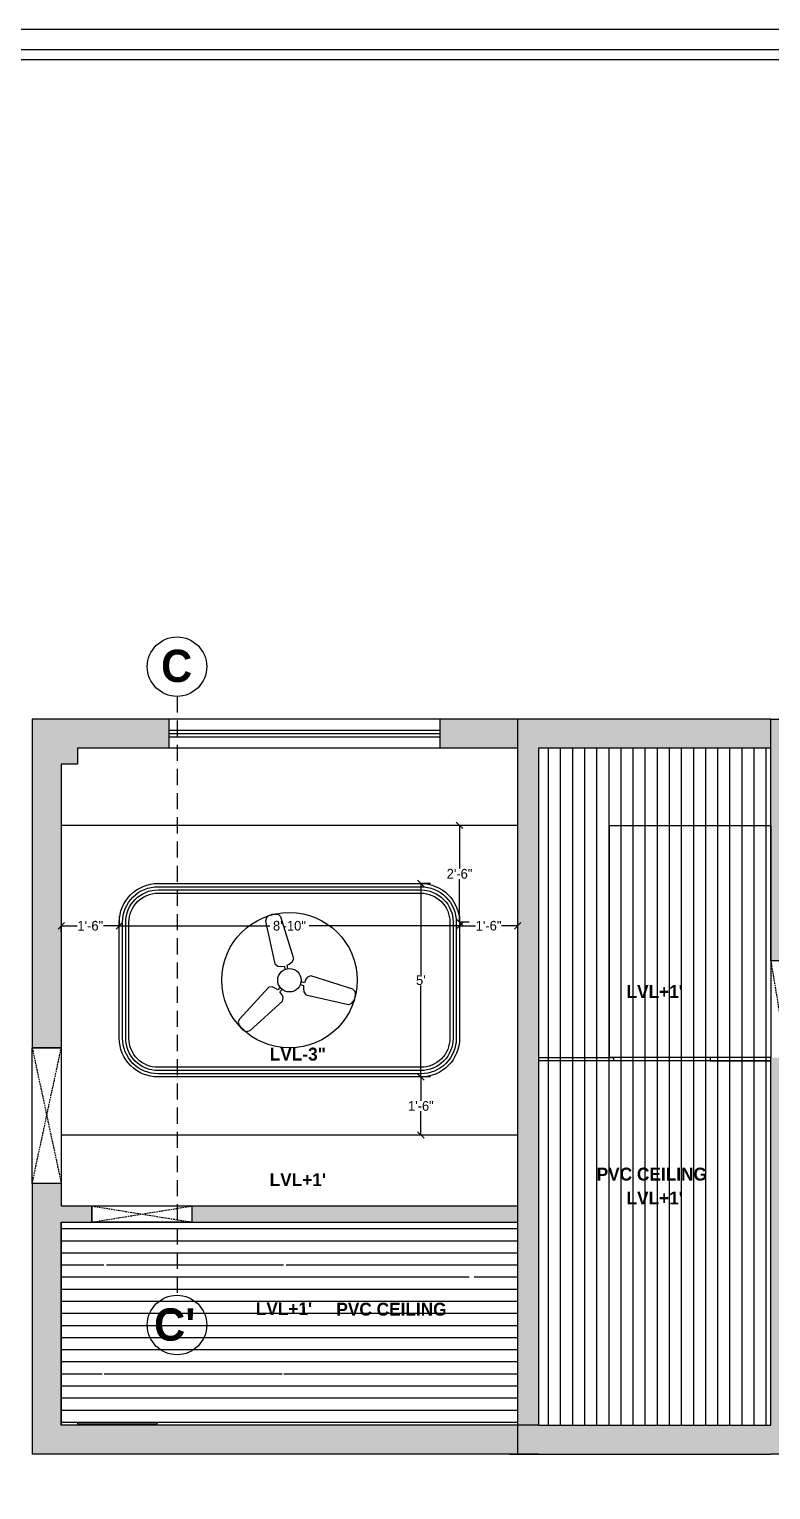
# Model space of a CAD drawing. Header units: inches. Extents: x 9636 to 21597, y -10243 to 557.
# Drawn here: x 16006.6 to 16236.5, y -8813.6 to -8360.8 of the extents above; entities that cross this region are included whole.
import ezdxf

# ---------------------------------------------------------------- set-up
doc = ezdxf.new("R2010")
doc.units = ezdxf.units.IN
doc.header["$MEASUREMENT"] = 0
doc.linetypes.add('DASHED', pattern=[0.75, 0.5, -0.25])
doc.layers.add('FURNI', color=140, linetype='Continuous', lineweight=18)
doc.layers.add('IEL-HATCH-002', color=7, linetype='Continuous')
doc.layers.add('THIET-BI', color=21, linetype='Continuous')
doc.styles.add('HEMI', font='stylu.ttf')
doc.styles.get("Standard").update_dxf_attribs({"font": 'arial.ttf'})
doc.dimstyles.get("Standard").update_dxf_attribs({"dimtxt": 0.18, "dimasz": 0.18, "dimexe": 0.18, "dimexo": 0.0625, "dimgap": 0.09, "dimtad": 0, "dimtih": 1, "dimtoh": 1, "dimdec": 0, "dimzin": 0, "dimdsep": 46, "dimlunit": 4, "dimtxsty": 'Standard', "dimcen": 0.09, "dimadec": 0, "dimazin": 0, "dimtfac": 1, "dimtdec": 0, "dimtofl": 0, "dimtmove": 0, "dimatfit": 3, "dimfxl": 1, "dimtolj": 1, "dimtzin": 0, "dimarcsym": 0})

# ---------------------------------------------------------------- blocks, each defined once
blk = doc.blocks.new('A$C1C43440E')
at = {"layer": 'THIET-BI', "color": 18, "true_color": 0x000000}
for p, q in [((172.3, 598), (152.8, 589.3)), ((191.8, 598.2), (172.3, 598)), ((207, 596.1), (191.8, 598.2)), ((143.8, 581.1), (139.5, 564.2)), ((139.5, 564.2), (187.9, 346)), ((152.8, 589.3), (143.8, 581.1)), ((217.6, 585.2), (207, 596.1)), ((283.9, 371.8), (217.6, 585.2)), ((187.9, 346), (202.2, 334.1)), ((202.2, 334.1), (215.2, 331.5)), ((215.2, 331.5), (234.9, 334.1)), ((234.9, 334.1), (240, 316.6)), ((249.5, 338.4), (260.9, 344.5)), ((254.3, 320.4), (249.5, 338.4)), ((260.9, 344.5), (276.4, 355.5)), ((276.4, 355.5), (283.9, 371.8)), ((155.8, 226), (4.2, 61.9)), ((173.7, 227.6), (155.8, 226)), ((191, 219.7), (173.7, 227.6)), ((215.1, 226), (202, 212.9)), ((316.5, 239.3), (334.4, 234.5)), ((338, 249.3), (320.3, 253.6)), ((334.4, 234.5), (334, 221.5)), ((345.6, 267.6), (338, 249.3)), ((354.4, 277.5), (345.6, 267.6)), ((371.8, 284), (354.4, 277.5)), ((585, 216.8), (371.8, 284)), ((61.4, 4.7), (226.1, 155.7)), ((202, 212.9), (191, 219.7)), ((213, 202.4), (225.6, 215.5)), ((225.1, 186.7), (213, 202.4)), ((229.3, 174.1), (225.1, 186.7)), ((226.1, 155.7), (229.3, 174.1)), ((334, 221.5), (335.9, 202.6)), ((335.9, 202.6), (346.1, 188)), ((346.1, 188), (564.1, 138.7)), ((578.9, 142.4), (588.3, 154.5)), ((597.5, 204.6), (585, 216.8)), ((588.3, 154.5), (597.8, 171.5)), ((600.1, 192.8), (597.5, 204.6)), ((597.8, 171.5), (600.1, 192.8)), ((564.1, 138.7), (578.9, 142.4)), ((4.2, 61.9), (0, 47.2)), ((0, 47.2), (5.8, 33)), ((5.8, 33), (15.7, 16.3)), ((15.7, 16.3), (33.1, 3.7)), ((33.1, 3.7), (44.6, 0)), ((44.6, 0), (61.4, 4.7))]:
    blk.add_line(p, q, dxfattribs=at)
blk.add_circle((262, 261.9), 60, dxfattribs=at)
blk = doc.blocks.new('3r')
blk.add_circle((6568.27, -1060.41), 21)
at = {"layer": 'THIET-BI', "xscale": 0.06069589590044594, "yscale": 0.06069589590044594, "zscale": 0.06069589590044594}
blk.add_blockref('A$C1C43440E', (6552.37, -1076.31), dxfattribs=at)
blk = doc.blocks.new('_Oblique')
at = {"color": 0, "linetype": 'ByBlock', "lineweight": -2}
blk.add_line((-0.5, -0.5), (0.5, 0.5), dxfattribs=at)
blk = doc.blocks.new('*D298')
at = {"color": 5, "lineweight": -2, "transparency": 16777216}
for p, q in [((16016.5, -8638.76), (16021.46, -8638.76)), ((16034.5, -8638.76), (16029.55, -8638.76))]:
    blk.add_line(p, q, dxfattribs=at)
at = {"color": 254, "lineweight": -2, "transparency": 16777216}
for p, q in [((16016.5, -8640.64), (16016.5, -8638.94)), ((16034.5, -8640.64), (16034.5, -8638.94))]:
    blk.add_line(p, q, dxfattribs=at)
at = {"layer": 'Defpoints', "color": 0, "transparency": 16777216}
for p in [(16016.5, -8637.64), (16016.5, -8638.76), (16034.5, -8637.64)]:
    blk.add_point(p, dxfattribs=at)
at = {"color": 5, "lineweight": -2, "transparency": 16777216, "xscale": 2, "yscale": 2, "zscale": 2, "rotation": 180}
blk.add_blockref('_Oblique', (16016.5, -8638.76), dxfattribs=at)
at = {"color": 5, "lineweight": -2, "transparency": 16777216, "xscale": 2, "yscale": 2, "zscale": 2}
blk.add_blockref('_Oblique', (16034.5, -8638.76), dxfattribs=at)
at = {"color": 5, "transparency": 16777216, "insert": (16025.5, -8638.76), "char_height": 3, "attachment_point": 5, "style": 'HEMI'}
blk.add_mtext('\\A1;1\'-6"', dxfattribs=at)
blk = doc.blocks.new('*D299')
at = {"color": 254, "lineweight": -2, "transparency": 16777216}
for p, q in [((16034.5, -8635.76), (16034.5, -8638.58)), ((16140, -8635.76), (16140, -8638.58))]:
    blk.add_line(p, q, dxfattribs=at)
at = {"color": 5, "lineweight": -2, "transparency": 16777216}
for p, q in [((16034.5, -8638.76), (16081.15, -8638.76)), ((16140, -8638.76), (16093.36, -8638.76))]:
    blk.add_line(p, q, dxfattribs=at)
at = {"layer": 'Defpoints', "color": 0, "transparency": 16777216}
for p in [(16034.5, -8638.76), (16140, -8638.76), (16140, -8638.76)]:
    blk.add_point(p, dxfattribs=at)
at = {"color": 5, "lineweight": -2, "transparency": 16777216, "xscale": 2, "yscale": 2, "zscale": 2, "rotation": 180}
blk.add_blockref('_Oblique', (16034.5, -8638.76), dxfattribs=at)
at = {"color": 5, "lineweight": -2, "transparency": 16777216, "xscale": 2, "yscale": 2, "zscale": 2}
blk.add_blockref('_Oblique', (16140, -8638.76), dxfattribs=at)
at = {"color": 5, "transparency": 16777216, "insert": (16087.25, -8638.76), "char_height": 3, "attachment_point": 5, "style": 'HEMI'}
blk.add_mtext('\\A1;8\'-10"', dxfattribs=at)
blk = doc.blocks.new('*D300')
at = {"color": 254, "lineweight": -2, "transparency": 16777216}
for p, q in [((16140, -8635.76), (16140, -8638.58)), ((16158, -8635.76), (16158, -8638.58))]:
    blk.add_line(p, q, dxfattribs=at)
at = {"color": 5, "lineweight": -2, "transparency": 16777216}
for p, q in [((16140, -8638.76), (16144.96, -8638.76)), ((16158, -8638.76), (16153.05, -8638.76))]:
    blk.add_line(p, q, dxfattribs=at)
at = {"layer": 'Defpoints', "color": 0, "transparency": 16777216}
for p in [(16140, -8638.76), (16158, -8638.76), (16158, -8638.76)]:
    blk.add_point(p, dxfattribs=at)
at = {"color": 5, "lineweight": -2, "transparency": 16777216, "xscale": 2, "yscale": 2, "zscale": 2, "rotation": 180}
blk.add_blockref('_Oblique', (16140, -8638.76), dxfattribs=at)
at = {"color": 5, "lineweight": -2, "transparency": 16777216, "xscale": 2, "yscale": 2, "zscale": 2}
blk.add_blockref('_Oblique', (16158, -8638.76), dxfattribs=at)
at = {"color": 5, "transparency": 16777216, "insert": (16149, -8638.76), "char_height": 3, "attachment_point": 5, "style": 'HEMI'}
blk.add_mtext('\\A1;1\'-6"', dxfattribs=at)
blk = doc.blocks.new('*D301')
at = {"color": 5, "lineweight": -2, "transparency": 16777216}
for p, q in [((16140, -8607.64), (16140, -8621)), ((16140, -8637.64), (16140, -8624.29))]:
    blk.add_line(p, q, dxfattribs=at)
at = {"color": 254, "lineweight": -2, "transparency": 16777216}
for p, q in [((16143, -8607.64), (16140.18, -8607.64)), ((16143, -8637.64), (16140.18, -8637.64))]:
    blk.add_line(p, q, dxfattribs=at)
at = {"layer": 'Defpoints', "color": 0, "transparency": 16777216}
for p in [(16140, -8607.64), (16140, -8607.64), (16140, -8637.64)]:
    blk.add_point(p, dxfattribs=at)
at = {"color": 5, "lineweight": -2, "transparency": 16777216, "xscale": 2, "yscale": 2, "zscale": 2}
for p, rotation in [((16140, -8607.64), 90), ((16140, -8637.64), 270)]:
    blk.add_blockref('_Oblique', p, dxfattribs=dict(at, rotation=rotation))
at = {"color": 5, "transparency": 16777216, "insert": (16140, -8622.64), "char_height": 3, "attachment_point": 5, "style": 'HEMI'}
blk.add_mtext('\\A1;2\'-6"', dxfattribs=at)
blk = doc.blocks.new('*D302')
at = {"color": 5, "lineweight": -2, "transparency": 16777216}
for p, q in [((16128, -8625.64), (16128, -8653.99)), ((16128, -8685.64), (16128, -8657.3))]:
    blk.add_line(p, q, dxfattribs=at)
at = {"color": 254, "lineweight": -2, "transparency": 16777216}
for p, q in [((16131, -8625.64), (16128.18, -8625.64)), ((16131, -8685.64), (16128.18, -8685.64))]:
    blk.add_line(p, q, dxfattribs=at)
at = {"layer": 'Defpoints', "color": 0, "transparency": 16777216}
for p in [(16128, -8625.64), (16128, -8685.64), (16128, -8685.64)]:
    blk.add_point(p, dxfattribs=at)
at = {"color": 5, "lineweight": -2, "transparency": 16777216, "xscale": 2, "yscale": 2, "zscale": 2}
for p, rotation in [((16128, -8625.64), 90), ((16128, -8685.64), 270)]:
    blk.add_blockref('_Oblique', p, dxfattribs=dict(at, rotation=rotation))
at = {"color": 5, "transparency": 16777216, "insert": (16128, -8655.64), "char_height": 3, "attachment_point": 5, "style": 'HEMI'}
blk.add_mtext("\\A1;5'", dxfattribs=at)
blk = doc.blocks.new('*D303')
at = {"color": 5, "lineweight": -2, "transparency": 16777216}
for p, q in [((16128, -8685.64), (16128, -8693)), ((16128, -8703.64), (16128, -8696.29))]:
    blk.add_line(p, q, dxfattribs=at)
at = {"color": 254, "lineweight": -2, "transparency": 16777216}
for p, q in [((16131, -8685.64), (16128.18, -8685.64)), ((16131, -8703.64), (16128.18, -8703.64))]:
    blk.add_line(p, q, dxfattribs=at)
at = {"layer": 'Defpoints', "color": 0, "transparency": 16777216}
for p in [(16128, -8685.64), (16128, -8703.64), (16128, -8703.64)]:
    blk.add_point(p, dxfattribs=at)
at = {"color": 5, "lineweight": -2, "transparency": 16777216, "xscale": 2, "yscale": 2, "zscale": 2}
for p, rotation in [((16128, -8685.64), 90), ((16128, -8703.64), 270)]:
    blk.add_blockref('_Oblique', p, dxfattribs=dict(at, rotation=rotation))
at = {"color": 5, "transparency": 16777216, "insert": (16128, -8694.64), "char_height": 3, "attachment_point": 5, "style": 'HEMI'}
blk.add_mtext('\\A1;1\'-6"', dxfattribs=at)

msp = doc.modelspace()

# ---------------------------------------------------------------- hatches: boundary and pattern name
at = {"layer": 'IEL-HATCH-002', "true_color": 0xc7c8ca, "transparency": 33554687}
h = msp.add_hatch(color=9, dxfattribs=at)
h.dxf.hatch_style = 1
h.paths.add_polyline_path([(16050, -8574.64), (16007.5, -8574.64), (16007.5, -8676.64), (16011.17, -8676.64), (16016.5, -8676.64), (16016.5, -8588.64), (16021.5, -8588.64), (16021.5, -8583.64), (16050, -8583.64)])
h.paths.add_polyline_path([(16158, -8574.64), (16134, -8574.64), (16134, -8583.64), (16158, -8583.64)])
h.paths.add_polyline_path([(16236.5, -8574.64), (16158, -8574.64), (16158, -8793.64), (16164.5, -8793.64), (16164.5, -8583.64), (16236.5, -8583.64)])
h.paths.add_polyline_path([(16265.5, -8793.64), (16241.5, -8793.64), (16241.5, -8679.64), (16237.84, -8679.64), (16236.5, -8679.64), (16236.5, -8793.64), (16164.5, -8793.64), (16158, -8793.64), (16158, -8802.64), (16164.5, -8802.64), (16236.5, -8802.64), (16265.5, -8802.64), (16265.5, -8798.97)])
h.paths.add_polyline_path([(16158, -8793.64), (16016.5, -8793.64), (16016.5, -8773.94), (16016.5, -8730.64), (16026, -8730.64), (16026, -8725.64), (16016.5, -8725.64), (16016.5, -8718.64), (16007.5, -8718.64), (16007.5, -8802.64), (16158, -8802.64)])
h.paths.add_polyline_path([(16477.5, -8574.64), (16447.9, -8574.64), (16447.9, -8583.64), (16468.5, -8583.64), (16468.5, -8775.64), (16468.5, -8781.64), (16468.5, -8793.64), (16308.5, -8793.64), (16308.5, -8802.64), (16477.5, -8802.64)])
h.paths.add_polyline_path([(16355.9, -8574.64), (16337.9, -8574.64), (16337.9, -8583.64), (16355.9, -8583.64)], flags=17)
h.paths.add_polyline_path([(16264.9, -8574.64), (16236.5, -8574.64), (16236.5, -8649.64), (16241.5, -8649.64), (16241.5, -8583.64), (16264.9, -8583.64)])
h = msp.add_hatch(dxfattribs=at)
h.set_pattern_fill('ANSI31', color=9, scale=30, angle=45)
h.set_pattern_definition([(90, (3841.341, -2490.4846), (-3.75, 0), [])])
h.paths.add_polyline_path([(16236.5, -8583.64), (16164.5, -8583.64), (16164.5, -8793.64), (16236.5, -8793.64)])
h = msp.add_hatch(color=9, dxfattribs=at)
h.dxf.hatch_style = 1
h.paths.add_polyline_path([(16158, -8725.64), (16057, -8725.64), (16057, -8729.31), (16057, -8730.64), (16158, -8730.64)])
h = msp.add_hatch(dxfattribs=at)
h.set_pattern_fill('ANSI31', color=9, scale=30, angle=135)
h.set_pattern_definition([(180, (4054.8968, -3223.907), (-2e-16, -3.75), [])])
h.paths.add_polyline_path([(16158, -8730.64), (16016.5, -8730.64), (16016.5, -8793.64), (16158, -8793.64)])
h.paths.add_polyline_path([(16084.75, -8778.64), (16085.25, -8778.64, -0.414214), (16087.26, -8776.64), (16087.26, -8776.14, 0.414214)], flags=16)
h.paths.add_polyline_path([(16145.5, -8778.64), (16145, -8778.64, -0.414214), (16143, -8780.64), (16143, -8781.14, 0.414214)], flags=16)
h.paths.add_polyline_path([(16084.75, -8745.64), (16085.25, -8745.64, -0.414214), (16087.26, -8743.64), (16087.26, -8743.14, 0.414214)], flags=16)
h.paths.add_polyline_path([(16145.5, -8745.64), (16145, -8745.64, -0.414214), (16143, -8747.64), (16143, -8748.14, 0.414214)], flags=16)
h.paths.add_polyline_path([(16046.19, -8792.79), (16046.19, -8793.2), (16021.56, -8793.2), (16021.56, -8792.79)], flags=16)
h.paths.add_polyline_path([(16029, -8778.64), (16029.5, -8778.64, -0.414214), (16031.51, -8776.64), (16031.51, -8776.14, 0.414214)], flags=16)
h.paths.add_polyline_path([(16029, -8745.64), (16029.5, -8745.64, -0.414214), (16031.51, -8743.64), (16031.51, -8743.14, 0.414214)], flags=16)

# ---------------------------------------------------------------- linework, layer by layer
at = {"color": 18, "linetype": 'DASHED', "ltscale": 10, "true_color": 0x000000}
msp.add_line((16052.39, -8567.62), (16052.39, -8752.69), dxfattribs=at)
for p, q in [((16158, -8574.64), (16007.5, -8574.64)), ((16007.5, -8574.64), (16007.5, -8676.64)), ((16236.5, -8574.64), (16158, -8574.64)), ((16158, -8574.64), (16158, -8802.64)), ((16236.5, -8574.64), (16477.5, -8574.64)), ((16236.5, -8649.64), (16236.5, -8574.64)), ((16158, -8583.64), (16021.5, -8583.64)), ((16021.5, -8583.64), (16021.5, -8588.64)), ((16236.5, -8583.64), (16164.5, -8583.64)), ((16164.5, -8583.64), (16164.5, -8793.64)), ((16021.5, -8588.64), (16016.5, -8588.64)), ((16016.5, -8588.64), (16016.5, -8676.64)), ((16158, -8607.64), (16016.5, -8607.64)), ((16241.5, -8649.64), (16236.5, -8649.64)), ((16016.5, -8676.64), (16007.5, -8676.64)), ((16236.5, -8793.64), (16236.5, -8679.64)), ((16007.5, -8718.64), (16007.5, -8802.64)), ((16016.5, -8718.64), (16007.5, -8718.64)), ((16016.5, -8718.64), (16016.5, -8725.64)), ((16016.5, -8725.64), (16026, -8725.64)), ((16026, -8725.64), (16026, -8730.64)), ((16057, -8725.64), (16158, -8725.64)), ((16057, -8725.64), (16057, -8730.64)), ((16016.5, -8730.64), (16016.5, -8793.64)), ((16016.5, -8730.64), (16026, -8730.64)), ((16057, -8730.64), (16158, -8730.64)), ((16164.5, -8793.64), (16016.5, -8793.64)), ((16164.5, -8793.64), (16236.5, -8793.64)), ((16164.5, -8802.64), (16007.5, -8802.64)), ((16155.5, -8802.64), (16236.5, -8802.64)), ((16265.5, -8802.64), (16236.5, -8802.64))]:
    msp.add_line(p, q)
at = {"color": 143, "true_color": 0x7aafdf}
for p, q in [((16050, -8583.64), (16050, -8574.64)), ((16134, -8583.64), (16134, -8574.64)), ((16050, -8578.14), (16134, -8578.14)), ((16050, -8579.14), (16134, -8579.14)), ((16050, -8580.14), (16134, -8580.14))]:
    msp.add_line(p, q, dxfattribs=at)
at = {"color": 18, "linetype": 'DASHED', "true_color": 0x000000}
for p, q in [((16236.5, -8649.64), (16241.5, -8679.64)), ((16007.5, -8718.64), (16016.5, -8676.64)), ((16007.5, -8676.64), (16016.5, -8718.64)), ((16026, -8730.64), (16057, -8725.64)), ((16026, -8725.64), (16057, -8730.64))]:
    msp.add_line(p, q, dxfattribs=at)
at = {"color": 18, "true_color": 0x000000}
msp.add_line((16158, -8703.64), (16016.5, -8703.64), dxfattribs=at)
msp.add_lwpolyline([(16186.5, -8607.64), (16236.5, -8607.64), (16236.5, -8679.64), (16186.5, -8679.64)], close=True)
msp.add_lwpolyline([(16046.5, -8625.64), (16128, -8625.64, -0.414214), (16140, -8637.64), (16140, -8673.64, -0.414214), (16128, -8685.64), (16046.5, -8685.64, -0.414214), (16034.5, -8673.64), (16034.5, -8637.64, -0.414214)], format="xyb", close=True, dxfattribs=at)
at = {"color": 41, "true_color": 0xf4ee51}
for points in [[(16046.5, -8626.64), (16128, -8626.64, -0.414214), (16139, -8637.64), (16139, -8673.64, -0.414214), (16128, -8684.64), (16046.5, -8684.64, -0.414214), (16035.5, -8673.64), (16035.5, -8637.64, -0.414214)], [(16046.5, -8627.64), (16128, -8627.64, -0.414214), (16138, -8637.64), (16138, -8673.64, -0.414214), (16128, -8683.64), (16046.5, -8683.64, -0.414214), (16036.5, -8673.64), (16036.5, -8637.64, -0.414214)], [(16046.5, -8628.64), (16128, -8628.64, -0.414214), (16137, -8637.64), (16137, -8673.64, -0.414214), (16128, -8682.64), (16046.5, -8682.64, -0.414214), (16037.5, -8673.64), (16037.5, -8637.64, -0.414214)]]:
    msp.add_lwpolyline(points, format="xyb", close=True, dxfattribs=at)
at = {"color": 18, "true_color": 0x000000}
for points in [[(16007.5, -8676.64), (16016.5, -8676.64), (16016.5, -8718.64), (16007.5, -8718.64)], [(16236.5, -8680.64), (16164.5, -8680.64), (16164.5, -8793.64), (16236.5, -8793.64)], [(16026, -8725.64), (16057, -8725.64), (16057, -8730.64), (16026, -8730.64)], [(16016.5, -8730.64), (16158, -8730.64), (16158, -8793.64), (16016.5, -8793.64)]]:
    msp.add_lwpolyline(points, close=True, dxfattribs=at)
at = {"color": 152, "true_color": 0x2776bb}
for points in [[(16164.5, -8679.64), (16187.7, -8679.64), (16187.7, -8680.64), (16164.5, -8680.64)], [(16236.5, -8679.64), (16217.7, -8679.64), (16217.7, -8680.64), (16236.5, -8680.64)]]:
    msp.add_lwpolyline(points, dxfattribs=at)
at = {"color": 143, "true_color": 0x7aafdf}
msp.add_lwpolyline([(16046.19, -8792.79), (16021.56, -8792.79), (16021.56, -8793.2), (16046.19, -8793.2)], close=True, dxfattribs=at)
at = {"color": 18, "true_color": 0x000000}
for centre in [(16052.39, -8558.41), (16052.39, -8762.55)]:
    msp.add_circle(centre, 9.22, dxfattribs=at)
at = {"layer": 'FURNI', "color": 18, "lineweight": 25, "true_color": 0x000000}
for points in [[(15841.08, -9113.73), (15841.08, -8360.75), (16894.8, -8360.75), (16894.8, -9113.73)], [(15847.35, -9107.46), (15847.35, -8367.02), (16888.53, -8367.02), (16888.53, -9107.46)], [(15850.48, -9104.32), (15850.48, -8370.16), (16885.39, -8370.16), (16885.39, -9104.32)]]:
    msp.add_lwpolyline(points, close=True, dxfattribs=at)

# ---------------------------------------------------------------- block references
msp.add_blockref('3r', (9518.99, -7595.23))

# ---------------------------------------------------------------- texts
at = {"color": 5, "lineweight": 15, "char_height": 10, "width": 8.2076, "attachment_point": 3, "rotation": 0.0094, "style": 'HEMI'}
for s, insert in [('{\\fStylus BT|b1|i0|c0|p34;C}', (16057.11, -8553.17)), ("\\pxqc;{\\fStylus BT|b1|i0|c0|p34;C'}", (16055.8, -8757.4))]:
    msp.add_mtext(s, dxfattribs=dict(at, insert=insert))
at = {"color": 177, "lineweight": 15, "true_color": 0x293189, "char_height": 4, "width": 69.2136, "attachment_point": 3, "rotation": 0.0094, "style": 'HEMI'}
for s, insert in [("\\pxqc;{\\fStylus BT|b1|i0|c0|p34;LVL+1'}", (16235.11, -8657.16)), ('\\pxqc;{\\fStylus BT|b1|i0|c0|p34;LVL-3"}', (16124.46, -8676.54)), ("\\pxqc;{\\fStylus BT|b1|i0|c0|p34;LVL+1'}", (16124.46, -8715.48)), ('\\pxqc;{\\fStylus BT|b1|i0|c0|p34;PVC CEILING}', (16234.21, -8713.75)), ("\\pxqc;{\\fStylus BT|b1|i0|c0|p34;LVL+1'}", (16235.11, -8721.15)), ("\\pxqc;{\\fStylus BT|b1|i0|c0|p34;LVL+1'}", (16120.16, -8755.48)), ('\\pxqc;{\\fStylus BT|b1|i0|c0|p34;PVC CEILING}', (16153.49, -8755.64))]:
    msp.add_mtext(s, dxfattribs=dict(at, insert=insert))

# ---------------------------------------------------------------- dimensions: what is measured, and where the dimension line sits
at = {"color": 18, "true_color": 0x000000}
for base, p1, p2, override, picture, middle in [((16140, -8607.64), (16140, -8637.64), (16140, -8607.64), {"dimtxt": 3, "dimasz": 2, "dimexo": 3, "dimtxsty": 'HEMI', "dimblk": 'Oblique', "dimcen": 0, "dimclrd": 5, "dimclre": 254, "dimclrt": 5, "dimldrblk": 'Oblique', "dimfxl": 0.03937, "dimarcsym": 1}, '*D301', (16140, -8622.64)), ((16128, -8685.64), (16128, -8625.64), (16128, -8685.64), {"dimtxt": 3, "dimasz": 2, "dimexo": 3, "dimtxsty": 'HEMI', "dimblk": 'Oblique', "dimcen": 0, "dimclrd": 5, "dimclre": 254, "dimclrt": 5, "dimldrblk": 'Oblique', "dimfxl": 0.03937, "dimarcsym": 1}, '*D302', (16128, -8655.64)), ((16128, -8703.64), (16128, -8685.64), (16128, -8703.64), {"dimtxt": 3, "dimasz": 2, "dimexo": 3, "dimtxsty": 'HEMI', "dimblk": 'Oblique', "dimcen": 0, "dimclrd": 5, "dimclre": 254, "dimclrt": 5, "dimtmove": 1, "dimldrblk": 'Oblique', "dimfxl": 0.03937, "dimarcsym": 1}, '*D303', (16128, -8694.64))]:
    dim = msp.add_linear_dim(base=base, p1=p1, p2=p2, angle=90, dimstyle='Standard', override=override, dxfattribs=at)
    dim.commit()
    dim.dimension.update_dxf_attribs({"geometry": picture, "text_midpoint": middle})
for base, p1, p2, override, picture, middle in [((16140.00443311, -8638.76312911), (16034.50443311, -8638.76312911), (16140.00443311, -8638.76312911), {"dimtxt": 3, "dimasz": 2, "dimexo": 3, "dimtxsty": 'HEMI', "dimblk": 'Oblique', "dimcen": 0, "dimclrd": 5, "dimclre": 254, "dimclrt": 5, "dimldrblk": 'Oblique', "dimfxl": 0.03937, "dimarcsym": 1}, '*D299', (16087.25443311, -8638.76312911)), ((16158, -8638.76), (16140, -8638.76), (16158, -8638.76), {"dimtxt": 3, "dimasz": 2, "dimexo": 3, "dimtxsty": 'HEMI', "dimblk": 'Oblique', "dimcen": 0, "dimclrd": 5, "dimclre": 254, "dimclrt": 5, "dimtmove": 1, "dimldrblk": 'Oblique', "dimfxl": 0.03937, "dimarcsym": 1}, '*D300', (16149, -8638.76)), ((16016.5, -8638.76), (16034.5, -8637.64), (16016.5, -8637.64), {"dimtxt": 3, "dimasz": 2, "dimexo": 3, "dimtxsty": 'HEMI', "dimblk": 'Oblique', "dimcen": 0, "dimclrd": 5, "dimclre": 254, "dimclrt": 5, "dimldrblk": 'Oblique', "dimfxl": 0.03937, "dimarcsym": 1}, '*D298', (16025.5, -8638.76))]:
    dim = msp.add_linear_dim(base=base, p1=p1, p2=p2, dimstyle='Standard', override=override, dxfattribs=at)
    dim.commit()
    dim.dimension.update_dxf_attribs({"geometry": picture, "text_midpoint": middle})

doc.saveas('drawing.dxf')
